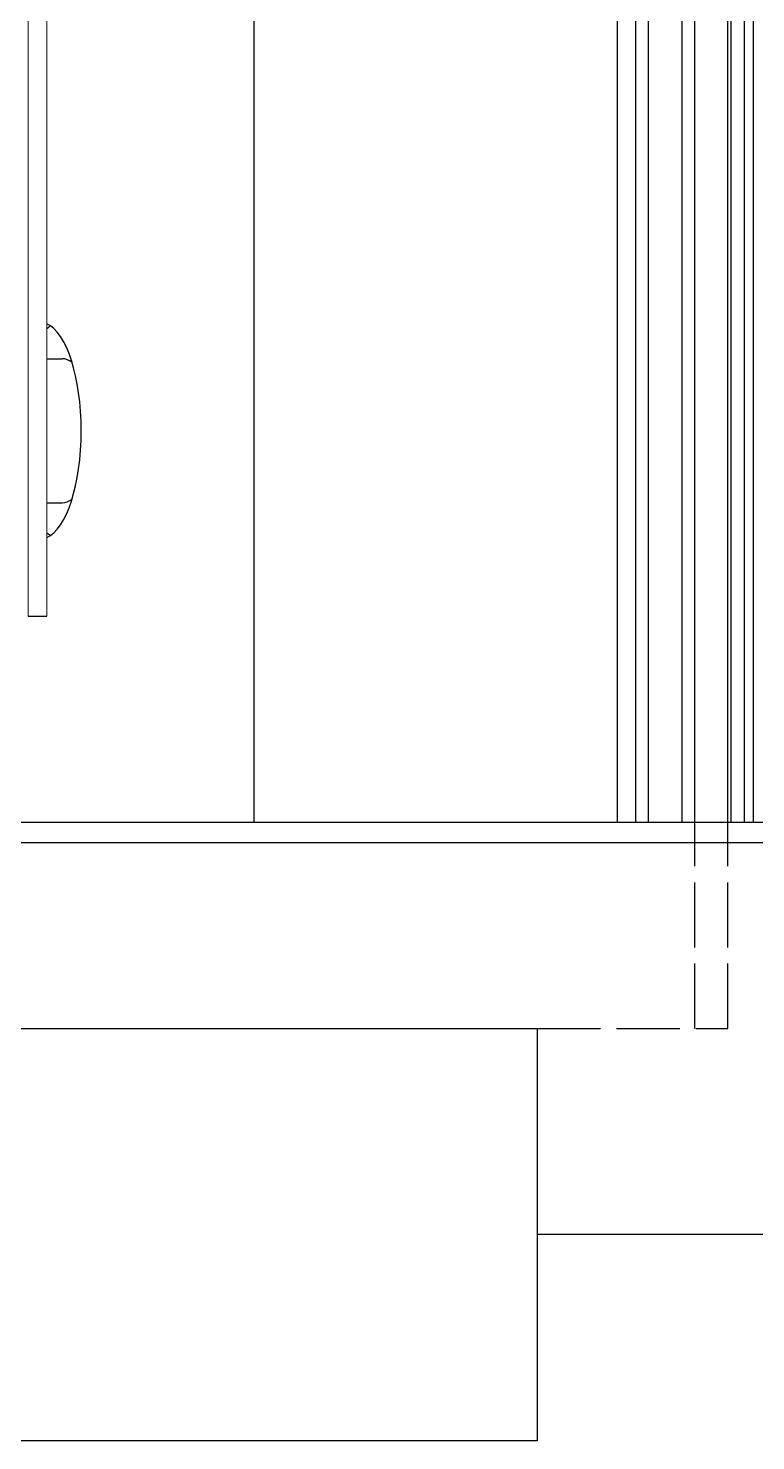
# Model space of a CAD drawing. Header units: millimetres. Extents: x -4172 to 126100, y -2 to 142133.
# Drawn here: x 10603 to 11309, y 42418 to 43788 of the extents above; entities that cross this region are included whole.
import ezdxf

# ---------------------------------------------------------------- set-up
doc = ezdxf.new("R2010")
doc.units = ezdxf.units.MM
doc.header["$LTSCALE"] = 100
doc.linetypes.add('DASHED', pattern=[0.2067, 0.1654, -0.0413])
doc.layers.add('Hidden', color=7, linetype='DASHED', lineweight=25)
doc.layers.add('Visible', color=7, linetype='Continuous', lineweight=25)
doc.layers.add('P_Technical Water (TW)', color=140, linetype='Continuous', lineweight=18, true_color=0x00bfff)

msp = doc.modelspace()

# ---------------------------------------------------------------- linework, layer by layer
at = {"layer": 'Hidden', "ltscale": 3.809293}
for p, q in [((11249.66, 42817.58), (11249.66, 43017.58)), ((11281.77, 42817.58), (11281.77, 43017.58))]:
    msp.add_line(p, q, dxfattribs=at)
at = {"layer": 'Hidden', "ltscale": 3.723458}
msp.add_line((11096.63, 42817.58), (11281.77, 42817.58), dxfattribs=at)
at = {"layer": 'P_Technical Water (TW)'}
for p, q in [((10602.69, 48272.58), (10602.69, 43217.58)), ((10620.69, 48272.58), (10620.69, 43217.58))]:
    msp.add_line(p, q, dxfattribs=at)
at = {"layer": 'Visible'}
for p, q in [((11174.38, 48882.58), (11174.38, 43017.58)), ((11204.74, 43017.58), (11204.74, 48882.58)), ((11306.69, 43017.58), (11306.69, 48882.58)), ((11192.22, 45317.58), (11192.22, 43017.58)), ((10821.81, 43017.58), (10821.81, 43995.43)), ((11237.51, 43017.58), (11237.51, 43995.43)), ((11249.66, 43017.58), (11249.66, 43995.43)), ((11281.77, 43017.58), (11281.77, 43995.43)), ((11284.81, 43017.58), (11284.81, 43995.43)), ((11297.81, 43017.58), (11297.81, 43995.43)), ((10620.69, 43467.43), (10635.76, 43467.43)), ((10620.69, 43327.73), (10635.76, 43327.73)), ((10602.69, 43217.58), (10620.69, 43217.58)), ((27002.34, 43017.58), (9633.81, 43017.58)), ((27002.34, 42997.58), (9633.81, 42997.58)), ((7308.46, 42817.58), (11096.63, 42817.58)), ((11096.63, 42817.58), (11096.63, 42417.58)), ((27002.34, 42617.58), (11096.63, 42617.58)), ((11096.63, 42417.58), (7308.46, 42417.58))]:
    msp.add_line(p, q, dxfattribs=at)
for centre, major_axis, ratio, start_param, end_param in [((10614.53, 43397.58), (0, 105), 0.3768629, 3.2978959, 6.126882), ((10635.76, 43397.58), (0, 105), 0.4286222, 0.2536579, 0.3413078), ((10635.76, 43397.58), (0, 69.85), 0.4286222, 5.9612817, 6.2831853), ((10635.76, 43397.58), (0, -69.85), 0.4286222, 0, 0.3219036), ((10635.76, 43397.58), (0, -105), 0.4286222, 5.9418775, 6.0295274)]:
    msp.add_ellipse(centre, major_axis=major_axis, ratio=ratio, start_param=start_param, end_param=end_param, dxfattribs=at)

doc.saveas('drawing.dxf')
